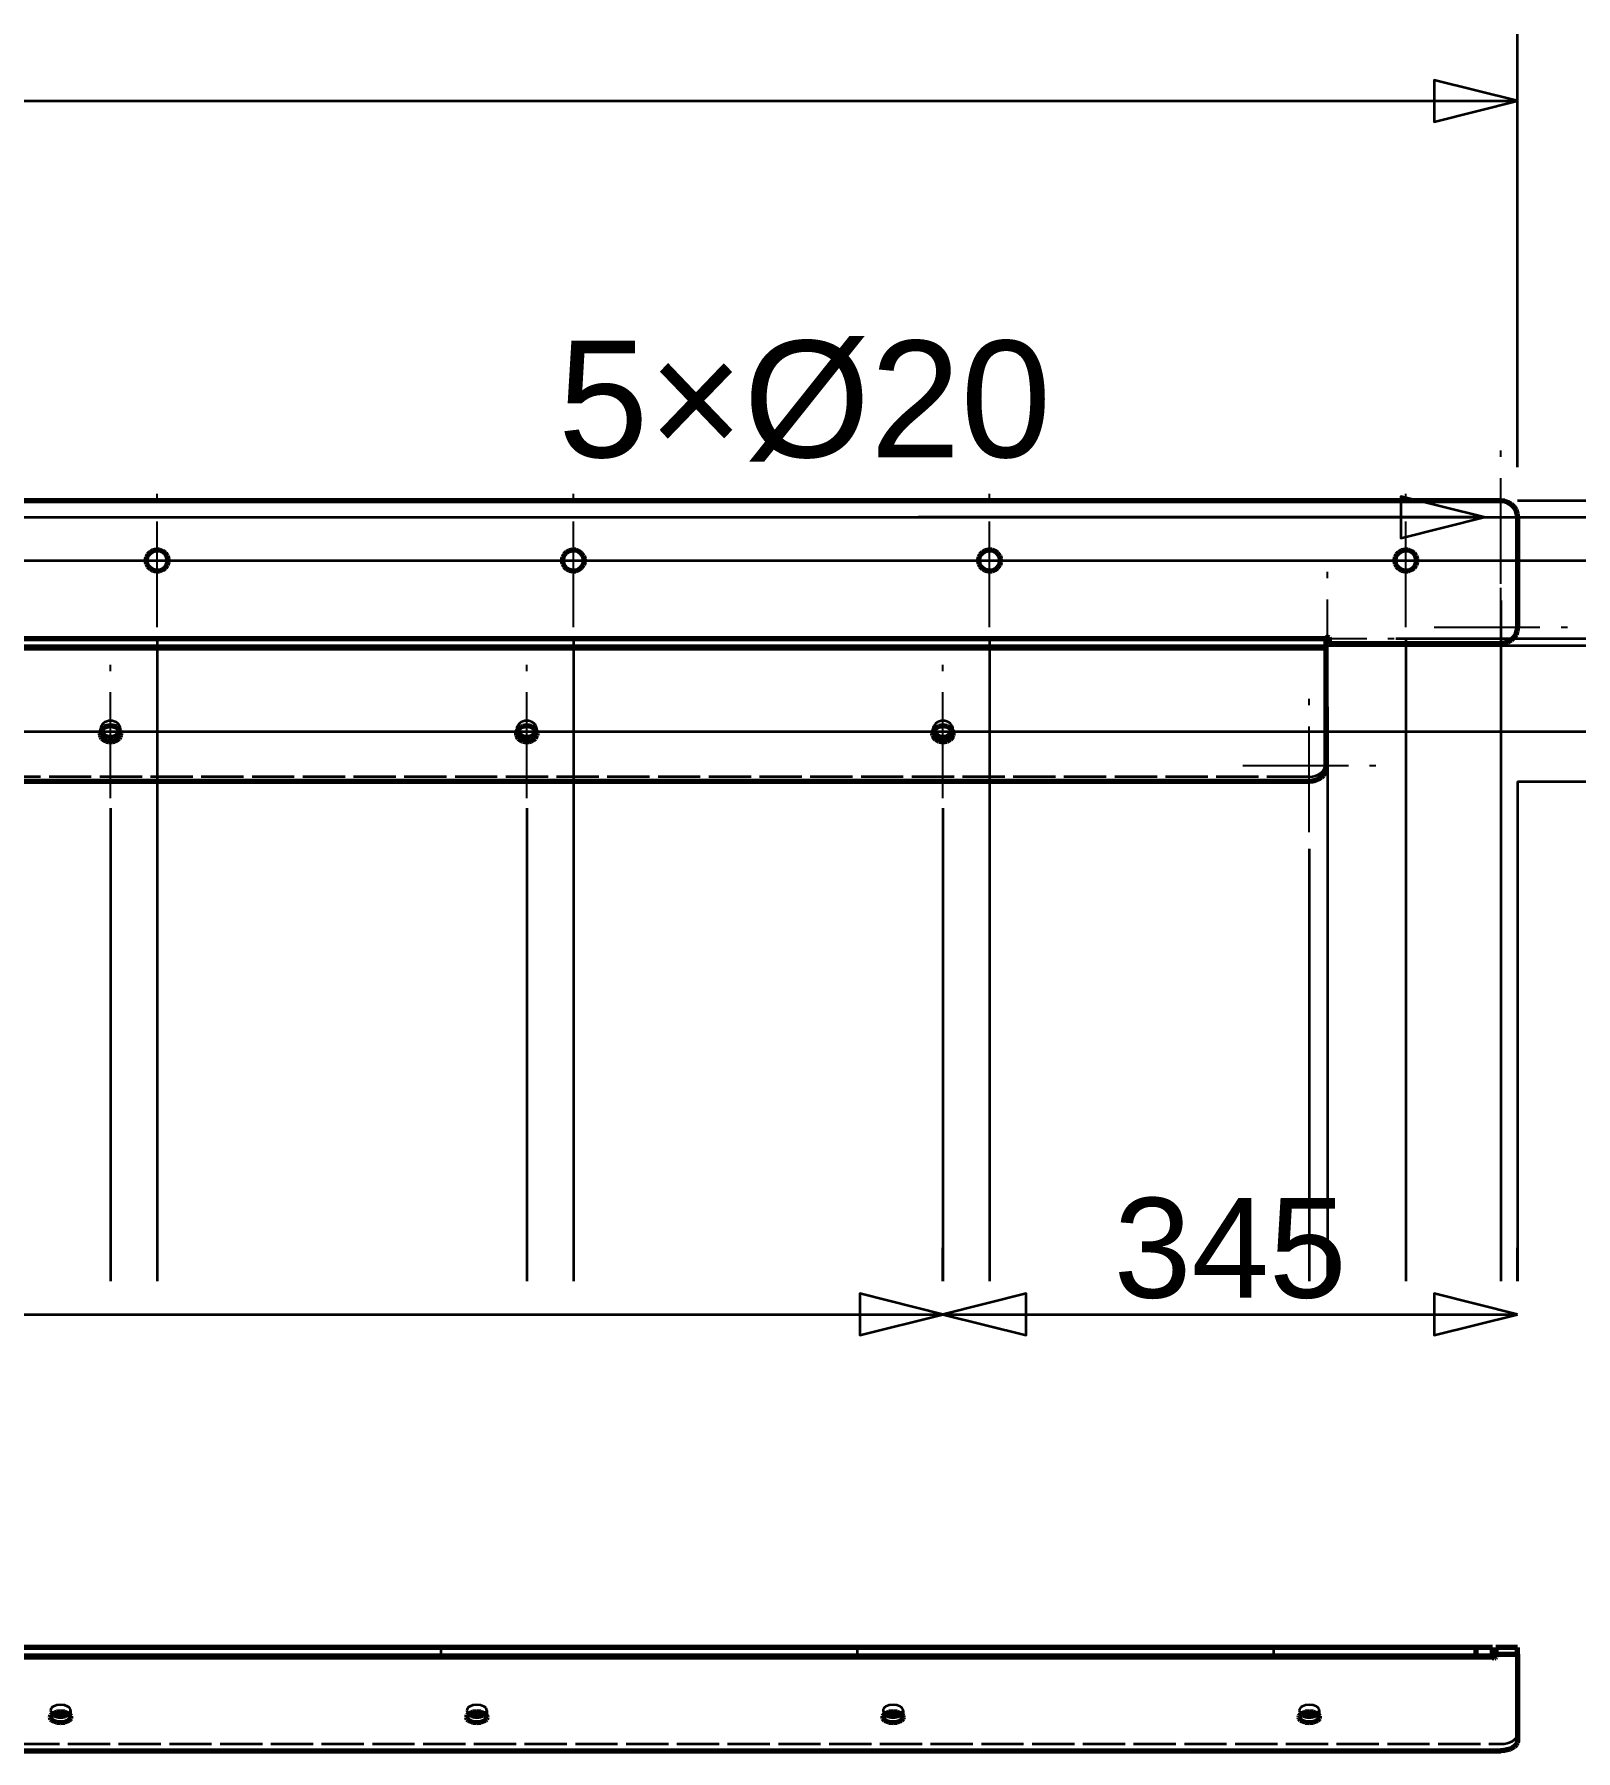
# Model space of a CAD drawing. Header units: millimetres. Extents: x 0 to 420, y 0 to 297.
# Drawn here: x 306.5 to 352.8, y 219.5 to 271 of the extents above; entities that cross this region are included whole.
import ezdxf
from ezdxf.enums import TextEntityAlignment as Align

# ---------------------------------------------------------------- set-up
doc = ezdxf.new("R2010")
doc.units = ezdxf.units.MM
doc.linetypes.add('CENTER', pattern=[5.08, 3.175, -0.635, 0.635, -0.635])
doc.linetypes.add('DASHED', pattern=[1.524, 1.27, -0.254])
doc.styles.add('GOST', font='Arial')

msp = doc.modelspace()

# ---------------------------------------------------------------- linework, layer by layer
at = {"color": 7, "lineweight": 35}
for p, q in [((351, 258), (351, 271)), ((65, 269), (351, 269)), ((351, 257), (366, 257)), ((68.75, 256.5), (366, 256.5)), ((338, 256.5), (333, 256.5)), ((350, 256.5), (338, 256.5)), ((74.975, 255.2), (366, 255.2)), ((87.475, 255.2), (366, 255.2)), ((99.975, 255.2), (366, 255.2)), ((112.475, 255.2), (366, 255.2)), ((124.975, 255.2), (366, 255.2)), ((137.475, 255.2), (366, 255.2)), ((149.975, 255.2), (366, 255.2)), ((162.475, 255.2), (366, 255.2)), ((174.975, 255.2), (366, 255.2)), ((187.475, 255.2), (366, 255.2)), ((199.975, 255.2), (366, 255.2)), ((212.475, 255.2), (366, 255.2)), ((224.975, 255.2), (366, 255.2)), ((237.475, 255.2), (366, 255.2)), ((249.975, 255.2), (366, 255.2)), ((262.475, 255.2), (366, 255.2)), ((274.975, 255.2), (366, 255.2)), ((287.475, 255.2), (366, 255.2)), ((299.975, 255.2), (366, 255.2)), ((312.475, 255.2), (366, 255.2)), ((324.975, 255.2), (366, 255.2)), ((337.475, 255.2), (366, 255.2)), ((349.975, 255.2), (366, 255.2)), ((350.5, 254), (350.5, 233.563)), ((67.75, 252.643), (366, 252.643)), ((310.15, 252.875), (310.15, 233.563)), ((322.65, 252.875), (322.65, 233.563)), ((335.15, 252.875), (335.15, 233.563)), ((347.35, 252.858), (366, 252.858)), ((347.65, 252.875), (347.65, 233.563)), ((345.3, 250.808), (345.3, 233.563)), ((350.5, 250.7), (350.5, 233.563)), ((73.55, 250.068), (366, 250.068)), ((86.05, 250.068), (366, 250.068)), ((98.55, 250.068), (366, 250.068)), ((111.05, 250.068), (366, 250.068)), ((123.55, 250.068), (366, 250.068)), ((136.05, 250.068), (366, 250.068)), ((148.55, 250.068), (366, 250.068)), ((161.05, 250.068), (366, 250.068)), ((173.55, 250.068), (366, 250.068)), ((186.05, 250.068), (366, 250.068)), ((198.55, 250.068), (366, 250.068)), ((211.05, 250.068), (366, 250.068)), ((223.55, 250.068), (366, 250.068)), ((236.05, 250.068), (366, 250.068)), ((248.55, 250.068), (366, 250.068)), ((261.05, 250.068), (366, 250.068)), ((273.55, 250.068), (366, 250.068)), ((286.05, 250.068), (366, 250.068)), ((298.55, 250.068), (366, 250.068)), ((311.05, 250.068), (366, 250.068)), ((323.55, 250.068), (366, 250.068)), ((336.05, 250.068), (366, 250.068)), ((351, 248.563), (351, 233.563)), ((351, 248.563), (366, 248.563)), ((308.75, 247.768), (308.75, 233.563)), ((321.25, 247.768), (321.25, 233.563)), ((333.75, 247.768), (333.75, 233.563)), ((344.75, 246.545), (344.75, 233.563)), ((333.75, 233.563), (333.75, 234.563)), ((333.75, 233.563), (333.75, 234.563)), ((351, 233.563), (351, 234.563)), ((83.75, 232.563), (333.75, 232.563)), ((333.75, 232.563), (351, 232.563))]:
    msp.add_line(p, q, dxfattribs=at)
at = {"color": 4, "linetype": 'CENTER', "lineweight": 25}
for p, q in [((350.5, 254.5), (350.5, 258.5)), ((310.15, 253.2), (310.15, 257.2)), ((322.65, 253.2), (322.65, 257.2)), ((335.15, 253.2), (335.15, 257.2)), ((347.65, 253.2), (347.65, 257.2)), ((348.5, 256.5), (352.5, 256.5)), ((308.15, 255.2), (312.15, 255.2)), ((320.65, 255.2), (324.65, 255.2)), ((333.15, 255.2), (337.15, 255.2)), ((345.65, 255.2), (349.65, 255.2)), ((350.5, 251.2), (350.5, 255.2)), ((345.3, 250.858), (345.3, 254.858)), ((348.5, 253.2), (352.5, 253.2)), ((343.3, 252.858), (347.3, 252.858)), ((308.75, 248.068), (308.75, 252.068)), ((321.25, 248.068), (321.25, 252.068)), ((333.75, 248.068), (333.75, 252.068)), ((344.75, 247.045), (344.75, 251.045)), ((306.75, 250.068), (310.75, 250.068)), ((319.25, 250.068), (323.25, 250.068)), ((331.75, 250.068), (335.75, 250.068)), ((342.75, 249.045), (346.75, 249.045))]:
    msp.add_line(p, q, dxfattribs=at)
at = {"color": 1, "lineweight": 70}
for p, q in [((66.25, 257), (350.5, 257)), ((350.5, 257), (350.611, 256.987)), ((350.611, 256.987), (350.717, 256.95)), ((350.717, 256.95), (350.812, 256.891)), ((350.812, 256.891), (350.891, 256.812)), ((350.891, 256.812), (350.95, 256.717)), ((350.95, 256.717), (350.987, 256.611)), ((350.987, 256.611), (351, 256.5)), ((351, 256.5), (351, 253.2)), ((309.825, 255.2), (309.839, 255.296)), ((309.839, 255.104), (309.825, 255.2)), ((309.839, 255.296), (309.881, 255.383)), ((309.881, 255.383), (309.947, 255.454)), ((309.947, 255.454), (310.031, 255.503)), ((310.031, 255.503), (310.126, 255.524)), ((310.126, 255.524), (310.222, 255.517)), ((310.222, 255.517), (310.312, 255.481)), ((310.312, 255.481), (310.388, 255.421)), ((310.388, 255.421), (310.443, 255.341)), ((310.443, 255.341), (310.471, 255.248)), ((310.471, 255.152), (310.443, 255.059)), ((310.471, 255.248), (310.471, 255.152)), ((322.325, 255.2), (322.339, 255.296)), ((322.339, 255.104), (322.325, 255.2)), ((322.339, 255.296), (322.381, 255.383)), ((322.381, 255.383), (322.447, 255.454)), ((322.447, 255.454), (322.531, 255.503)), ((322.531, 255.503), (322.626, 255.524)), ((322.626, 255.524), (322.722, 255.517)), ((322.722, 255.517), (322.812, 255.481)), ((322.812, 255.481), (322.888, 255.421)), ((322.888, 255.421), (322.943, 255.341)), ((322.943, 255.341), (322.971, 255.248)), ((322.971, 255.152), (322.943, 255.059)), ((322.971, 255.248), (322.971, 255.152)), ((334.825, 255.2), (334.839, 255.296)), ((334.839, 255.104), (334.825, 255.2)), ((334.839, 255.296), (334.881, 255.383)), ((334.881, 255.383), (334.947, 255.454)), ((334.947, 255.454), (335.031, 255.503)), ((335.031, 255.503), (335.126, 255.524)), ((335.126, 255.524), (335.222, 255.517)), ((335.222, 255.517), (335.312, 255.481)), ((335.312, 255.481), (335.388, 255.421)), ((335.388, 255.421), (335.443, 255.341)), ((335.443, 255.341), (335.471, 255.248)), ((335.471, 255.152), (335.443, 255.059)), ((335.471, 255.248), (335.471, 255.152)), ((347.325, 255.2), (347.339, 255.296)), ((347.339, 255.104), (347.325, 255.2)), ((347.339, 255.296), (347.381, 255.383)), ((347.381, 255.383), (347.447, 255.454)), ((347.447, 255.454), (347.531, 255.503)), ((347.531, 255.503), (347.626, 255.524)), ((347.626, 255.524), (347.722, 255.517)), ((347.722, 255.517), (347.812, 255.481)), ((347.812, 255.481), (347.888, 255.421)), ((347.888, 255.421), (347.943, 255.341)), ((347.943, 255.341), (347.971, 255.248)), ((347.971, 255.152), (347.943, 255.059)), ((347.971, 255.248), (347.971, 255.152)), ((309.881, 255.017), (309.839, 255.104)), ((309.947, 254.946), (309.881, 255.017)), ((310.031, 254.897), (309.947, 254.946)), ((310.126, 254.876), (310.031, 254.897)), ((310.222, 254.883), (310.126, 254.876)), ((310.312, 254.919), (310.222, 254.883)), ((310.388, 254.979), (310.312, 254.919)), ((310.443, 255.059), (310.388, 254.979)), ((322.381, 255.017), (322.339, 255.104)), ((322.447, 254.946), (322.381, 255.017)), ((322.531, 254.897), (322.447, 254.946)), ((322.626, 254.876), (322.531, 254.897)), ((322.722, 254.883), (322.626, 254.876)), ((322.812, 254.919), (322.722, 254.883)), ((322.888, 254.979), (322.812, 254.919)), ((322.943, 255.059), (322.888, 254.979)), ((334.881, 255.017), (334.839, 255.104)), ((334.947, 254.946), (334.881, 255.017)), ((335.031, 254.897), (334.947, 254.946)), ((335.126, 254.876), (335.031, 254.897)), ((335.222, 254.883), (335.126, 254.876)), ((335.312, 254.919), (335.222, 254.883)), ((335.388, 254.979), (335.312, 254.919)), ((335.443, 255.059), (335.388, 254.979)), ((347.381, 255.017), (347.339, 255.104)), ((347.447, 254.946), (347.381, 255.017)), ((347.531, 254.897), (347.447, 254.946)), ((347.626, 254.876), (347.531, 254.897)), ((347.722, 254.883), (347.626, 254.876)), ((347.812, 254.919), (347.722, 254.883)), ((347.888, 254.979), (347.812, 254.919)), ((347.943, 255.059), (347.888, 254.979)), ((350.987, 253.089), (350.95, 252.983)), ((351, 253.2), (350.987, 253.089)), ((65.75, 252.858), (345.25, 252.858)), ((345.25, 252.571), (65.75, 252.571)), ((345.25, 252.858), (345.265, 252.893)), ((345.25, 252.858), (345.25, 252.836)), ((345.25, 252.836), (345.25, 252.814)), ((345.25, 252.814), (345.25, 252.792)), ((345.25, 252.792), (345.25, 252.771)), ((345.25, 252.771), (345.25, 252.749)), ((345.25, 252.749), (345.25, 252.728)), ((345.25, 252.728), (345.25, 252.707)), ((345.25, 252.707), (345.25, 252.687)), ((345.25, 252.687), (345.25, 252.666)), ((345.25, 252.666), (345.25, 252.646)), ((345.25, 252.646), (345.25, 252.627)), ((345.25, 252.627), (345.25, 252.608)), ((345.25, 252.608), (345.25, 252.589)), ((345.25, 252.589), (345.25, 252.571)), ((345.25, 252.571), (345.25, 248.973)), ((345.265, 252.893), (345.3, 252.908)), ((345.3, 252.908), (345.335, 252.893)), ((345.335, 252.893), (345.35, 252.858)), ((345.35, 252.858), (345.35, 252.7)), ((350.5, 252.7), (345.35, 252.7)), ((350.611, 252.713), (350.5, 252.7)), ((350.717, 252.75), (350.611, 252.713)), ((350.812, 252.809), (350.717, 252.75)), ((350.891, 252.888), (350.812, 252.809)), ((350.95, 252.983), (350.891, 252.888)), ((308.45, 249.997), (308.456, 250.045)), ((308.456, 249.949), (308.45, 249.997)), ((308.456, 250.045), (308.473, 250.091)), ((308.463, 250.068), (308.505, 249.998)), ((308.473, 250.091), (308.501, 250.133)), ((308.501, 250.133), (308.538, 250.171)), ((308.505, 249.998), (308.571, 249.943)), ((308.538, 250.171), (308.583, 250.201)), ((308.583, 250.201), (308.635, 250.224)), ((308.635, 250.224), (308.691, 250.238)), ((308.691, 250.238), (308.75, 250.243)), ((308.75, 250.243), (308.809, 250.238)), ((308.809, 250.238), (308.865, 250.224)), ((308.865, 250.224), (308.917, 250.201)), ((308.917, 250.201), (308.962, 250.171)), ((308.929, 249.943), (308.995, 249.998)), ((308.962, 250.171), (308.999, 250.133)), ((308.995, 249.998), (309.037, 250.068)), ((308.999, 250.133), (309.027, 250.091)), ((309.027, 250.091), (309.044, 250.045)), ((309.044, 250.045), (309.05, 249.997)), ((309.05, 249.997), (309.044, 249.949)), ((320.95, 249.997), (320.956, 250.045)), ((320.956, 249.949), (320.95, 249.997)), ((320.956, 250.045), (320.973, 250.091)), ((320.963, 250.068), (321.005, 249.998)), ((320.973, 250.091), (321.001, 250.133)), ((321.001, 250.133), (321.038, 250.171)), ((321.005, 249.998), (321.071, 249.943)), ((321.038, 250.171), (321.083, 250.201)), ((321.083, 250.201), (321.135, 250.224)), ((321.135, 250.224), (321.191, 250.238)), ((321.191, 250.238), (321.25, 250.243)), ((321.25, 250.243), (321.309, 250.238)), ((321.309, 250.238), (321.365, 250.224)), ((321.365, 250.224), (321.417, 250.201)), ((321.417, 250.201), (321.462, 250.171)), ((321.429, 249.943), (321.495, 249.998)), ((321.462, 250.171), (321.499, 250.133)), ((321.495, 249.998), (321.537, 250.068)), ((321.499, 250.133), (321.527, 250.091)), ((321.527, 250.091), (321.544, 250.045)), ((321.544, 250.045), (321.55, 249.997)), ((321.55, 249.997), (321.544, 249.949)), ((333.45, 249.997), (333.456, 250.045)), ((333.456, 249.949), (333.45, 249.997)), ((333.456, 250.045), (333.473, 250.091)), ((333.463, 250.068), (333.505, 249.998)), ((333.473, 250.091), (333.501, 250.133)), ((333.501, 250.133), (333.538, 250.171)), ((333.505, 249.998), (333.571, 249.943)), ((333.538, 250.171), (333.583, 250.201)), ((333.583, 250.201), (333.635, 250.224)), ((333.635, 250.224), (333.691, 250.238)), ((333.691, 250.238), (333.75, 250.243)), ((333.75, 250.243), (333.809, 250.238)), ((333.809, 250.238), (333.865, 250.224)), ((333.865, 250.224), (333.917, 250.201)), ((333.917, 250.201), (333.962, 250.171)), ((333.929, 249.943), (333.995, 249.998)), ((333.962, 250.171), (333.999, 250.133)), ((333.995, 249.998), (334.037, 250.068)), ((333.999, 250.133), (334.027, 250.091)), ((334.027, 250.091), (334.044, 250.045)), ((334.044, 250.045), (334.05, 249.997)), ((334.05, 249.997), (334.044, 249.949)), ((308.473, 249.903), (308.456, 249.949)), ((308.501, 249.86), (308.473, 249.903)), ((308.538, 249.823), (308.501, 249.86)), ((308.583, 249.792), (308.538, 249.823)), ((308.571, 249.943), (308.656, 249.907)), ((308.635, 249.77), (308.583, 249.792)), ((308.691, 249.756), (308.635, 249.77)), ((308.656, 249.907), (308.75, 249.894)), ((308.75, 249.751), (308.691, 249.756)), ((308.75, 249.894), (308.844, 249.907)), ((308.809, 249.756), (308.75, 249.751)), ((308.865, 249.77), (308.809, 249.756)), ((308.844, 249.907), (308.929, 249.943)), ((308.917, 249.792), (308.865, 249.77)), ((308.962, 249.823), (308.917, 249.792)), ((308.999, 249.86), (308.962, 249.823)), ((309.027, 249.903), (308.999, 249.86)), ((309.044, 249.949), (309.027, 249.903)), ((320.973, 249.903), (320.956, 249.949)), ((321.001, 249.86), (320.973, 249.903)), ((321.038, 249.823), (321.001, 249.86)), ((321.083, 249.792), (321.038, 249.823)), ((321.071, 249.943), (321.156, 249.907)), ((321.135, 249.77), (321.083, 249.792)), ((321.191, 249.756), (321.135, 249.77)), ((321.156, 249.907), (321.25, 249.894)), ((321.25, 249.751), (321.191, 249.756)), ((321.25, 249.894), (321.344, 249.907)), ((321.309, 249.756), (321.25, 249.751)), ((321.365, 249.77), (321.309, 249.756)), ((321.344, 249.907), (321.429, 249.943)), ((321.417, 249.792), (321.365, 249.77)), ((321.462, 249.823), (321.417, 249.792)), ((321.499, 249.86), (321.462, 249.823)), ((321.527, 249.903), (321.499, 249.86)), ((321.544, 249.949), (321.527, 249.903)), ((333.473, 249.903), (333.456, 249.949)), ((333.501, 249.86), (333.473, 249.903)), ((333.538, 249.823), (333.501, 249.86)), ((333.583, 249.792), (333.538, 249.823)), ((333.571, 249.943), (333.656, 249.907)), ((333.635, 249.77), (333.583, 249.792)), ((333.691, 249.756), (333.635, 249.77)), ((333.656, 249.907), (333.75, 249.894)), ((333.75, 249.751), (333.691, 249.756)), ((333.75, 249.894), (333.844, 249.907)), ((333.809, 249.756), (333.75, 249.751)), ((333.865, 249.77), (333.809, 249.756)), ((333.844, 249.907), (333.929, 249.943)), ((333.917, 249.792), (333.865, 249.77)), ((333.962, 249.823), (333.917, 249.792)), ((333.999, 249.86), (333.962, 249.823)), ((334.027, 249.903), (333.999, 249.86)), ((334.044, 249.949), (334.027, 249.903)), ((345.25, 248.973), (345.24, 248.893)), ((344.75, 248.563), (65.5, 248.563)), ((344.848, 248.571), (344.75, 248.563)), ((344.941, 248.594), (344.848, 248.571)), ((345.028, 248.632), (344.941, 248.594)), ((345.104, 248.683), (345.028, 248.632)), ((345.166, 248.745), (345.104, 248.683)), ((345.212, 248.816), (345.166, 248.745)), ((345.24, 248.893), (345.212, 248.816)), ((349.75, 222.563), (65.5, 222.563)), ((65.5, 222.313), (349.75, 222.313)), ((350.25, 222.268), (70.75, 222.268)), ((349.806, 222.563), (349.75, 222.563)), ((349.75, 222.563), (349.75, 222.313)), ((349.75, 222.313), (349.806, 222.313)), ((349.861, 222.563), (349.806, 222.563)), ((349.806, 222.313), (349.861, 222.313)), ((349.915, 222.563), (349.861, 222.563)), ((349.861, 222.313), (349.915, 222.313)), ((349.967, 222.563), (349.915, 222.563)), ((349.915, 222.313), (349.967, 222.313)), ((350.016, 222.563), (349.967, 222.563)), ((349.967, 222.313), (350.016, 222.313)), ((350.062, 222.563), (350.016, 222.563)), ((350.016, 222.313), (350.062, 222.313)), ((350.104, 222.563), (350.062, 222.563)), ((350.062, 222.313), (350.104, 222.313)), ((350.141, 222.563), (350.104, 222.563)), ((350.104, 222.313), (350.141, 222.313)), ((350.173, 222.563), (350.141, 222.563)), ((350.141, 222.313), (350.173, 222.313)), ((350.2, 222.563), (350.173, 222.563)), ((350.173, 222.313), (350.2, 222.313)), ((350.222, 222.563), (350.2, 222.563)), ((350.2, 222.313), (350.222, 222.313)), ((350.237, 222.563), (350.222, 222.563)), ((350.222, 222.313), (350.237, 222.313)), ((350.247, 222.563), (350.237, 222.563)), ((350.237, 222.313), (350.247, 222.313)), ((350.25, 222.563), (350.247, 222.563)), ((350.247, 222.313), (350.25, 222.313)), ((350.25, 222.313), (350.25, 222.563)), ((350.25, 222.561), (350.25, 222.563)), ((350.25, 222.563), (350.25, 222.563)), ((350.25, 222.559), (350.25, 222.561)), ((350.25, 222.556), (350.25, 222.559)), ((350.25, 222.551), (350.25, 222.556)), ((350.25, 222.546), (350.25, 222.551)), ((350.25, 222.54), (350.25, 222.546)), ((350.25, 222.533), (350.25, 222.54)), ((350.25, 222.525), (350.25, 222.533)), ((350.25, 222.516), (350.25, 222.525)), ((350.25, 222.507), (350.25, 222.516)), ((350.25, 222.496), (350.25, 222.507)), ((350.25, 222.485), (350.25, 222.496)), ((350.25, 222.473), (350.25, 222.485)), ((350.25, 222.313), (350.25, 222.473)), ((350.25, 222.473), (350.265, 222.453)), ((350.25, 222.313), (350.25, 222.313)), ((350.25, 222.313), (350.25, 222.312)), ((350.25, 222.312), (350.25, 222.311)), ((350.25, 222.311), (350.25, 222.309)), ((350.25, 222.309), (350.25, 222.307)), ((350.25, 222.307), (350.25, 222.305)), ((350.25, 222.305), (350.25, 222.302)), ((350.25, 222.302), (350.25, 222.298)), ((350.25, 222.298), (350.25, 222.294)), ((350.25, 222.294), (350.25, 222.29)), ((350.25, 222.29), (350.25, 222.285)), ((350.25, 222.285), (350.25, 222.28)), ((350.25, 222.28), (350.25, 222.274)), ((350.25, 222.274), (350.25, 222.268)), ((350.265, 222.248), (350.25, 222.268)), ((350.265, 222.453), (350.3, 222.444)), ((350.3, 222.239), (350.265, 222.248)), ((350.3, 222.444), (350.335, 222.453)), ((350.335, 222.248), (350.3, 222.239)), ((350.335, 222.453), (350.35, 222.473)), ((350.35, 222.268), (350.335, 222.248)), ((350.35, 222.563), (350.35, 222.358)), ((351, 222.563), (350.35, 222.563)), ((350.35, 222.358), (350.35, 222.268)), ((350.35, 222.358), (351, 222.358)), ((351, 222.358), (351, 222.563)), ((351, 222.358), (351, 219.749)), ((307.001, 220.561), (307.038, 220.587)), ((307.038, 220.587), (307.135, 220.625)), ((307.135, 220.625), (307.25, 220.638)), ((307.25, 220.638), (307.365, 220.625)), ((307.365, 220.625), (307.462, 220.587)), ((307.462, 220.587), (307.499, 220.561)), ((319.501, 220.561), (319.538, 220.587)), ((319.538, 220.587), (319.635, 220.625)), ((319.635, 220.625), (319.75, 220.638)), ((319.75, 220.638), (319.865, 220.625)), ((319.865, 220.625), (319.962, 220.587)), ((319.962, 220.587), (319.999, 220.561)), ((332.001, 220.561), (332.038, 220.587)), ((332.038, 220.587), (332.135, 220.625)), ((332.135, 220.625), (332.25, 220.638)), ((332.25, 220.638), (332.365, 220.625)), ((332.365, 220.625), (332.462, 220.587)), ((332.462, 220.587), (332.499, 220.561)), ((344.501, 220.561), (344.538, 220.587)), ((344.538, 220.587), (344.635, 220.625)), ((344.635, 220.625), (344.75, 220.638)), ((344.75, 220.638), (344.865, 220.625)), ((344.865, 220.625), (344.962, 220.587)), ((344.962, 220.587), (344.999, 220.561)), ((306.95, 220.466), (306.956, 220.499)), ((306.956, 220.432), (306.95, 220.466)), ((306.956, 220.499), (306.973, 220.532)), ((306.973, 220.4), (306.956, 220.432)), ((306.973, 220.532), (307.001, 220.561)), ((307.001, 220.37), (306.973, 220.4)), ((307.038, 220.344), (307.001, 220.37)), ((307.009, 220.568), (307.057, 220.539)), ((307.135, 220.307), (307.038, 220.344)), ((307.057, 220.539), (307.115, 220.517)), ((307.115, 220.517), (307.181, 220.503)), ((307.25, 220.294), (307.135, 220.307)), ((307.181, 220.503), (307.25, 220.498)), ((307.25, 220.498), (307.319, 220.503)), ((307.365, 220.307), (307.25, 220.294)), ((307.319, 220.503), (307.385, 220.517)), ((307.462, 220.344), (307.365, 220.307)), ((307.385, 220.517), (307.443, 220.539)), ((307.443, 220.539), (307.491, 220.568)), ((307.499, 220.37), (307.462, 220.344)), ((307.499, 220.561), (307.527, 220.532)), ((307.527, 220.4), (307.499, 220.37)), ((307.527, 220.532), (307.544, 220.499)), ((307.544, 220.432), (307.527, 220.4)), ((307.544, 220.499), (307.55, 220.466)), ((307.55, 220.466), (307.544, 220.432)), ((319.45, 220.466), (319.456, 220.499)), ((319.456, 220.432), (319.45, 220.466)), ((319.456, 220.499), (319.473, 220.532)), ((319.473, 220.4), (319.456, 220.432)), ((319.473, 220.532), (319.501, 220.561)), ((319.501, 220.37), (319.473, 220.4)), ((319.538, 220.344), (319.501, 220.37)), ((319.509, 220.568), (319.557, 220.539)), ((319.635, 220.307), (319.538, 220.344)), ((319.557, 220.539), (319.615, 220.517)), ((319.615, 220.517), (319.681, 220.503)), ((319.75, 220.294), (319.635, 220.307)), ((319.681, 220.503), (319.75, 220.498)), ((319.75, 220.498), (319.819, 220.503)), ((319.865, 220.307), (319.75, 220.294)), ((319.819, 220.503), (319.885, 220.517)), ((319.962, 220.344), (319.865, 220.307)), ((319.885, 220.517), (319.943, 220.539)), ((319.943, 220.539), (319.991, 220.568)), ((319.999, 220.37), (319.962, 220.344)), ((319.999, 220.561), (320.027, 220.532)), ((320.027, 220.4), (319.999, 220.37)), ((320.027, 220.532), (320.044, 220.499)), ((320.044, 220.432), (320.027, 220.4)), ((320.044, 220.499), (320.05, 220.466)), ((320.05, 220.466), (320.044, 220.432)), ((331.95, 220.466), (331.956, 220.499)), ((331.956, 220.432), (331.95, 220.466)), ((331.956, 220.499), (331.973, 220.532)), ((331.973, 220.4), (331.956, 220.432)), ((331.973, 220.532), (332.001, 220.561)), ((332.001, 220.37), (331.973, 220.4)), ((332.038, 220.344), (332.001, 220.37)), ((332.009, 220.568), (332.057, 220.539)), ((332.135, 220.307), (332.038, 220.344)), ((332.057, 220.539), (332.115, 220.517)), ((332.115, 220.517), (332.181, 220.503)), ((332.25, 220.294), (332.135, 220.307)), ((332.181, 220.503), (332.25, 220.498)), ((332.25, 220.498), (332.319, 220.503)), ((332.365, 220.307), (332.25, 220.294)), ((332.319, 220.503), (332.385, 220.517)), ((332.462, 220.344), (332.365, 220.307)), ((332.385, 220.517), (332.443, 220.539)), ((332.443, 220.539), (332.491, 220.568)), ((332.499, 220.37), (332.462, 220.344)), ((332.499, 220.561), (332.527, 220.532)), ((332.527, 220.4), (332.499, 220.37)), ((332.527, 220.532), (332.544, 220.499)), ((332.544, 220.432), (332.527, 220.4)), ((332.544, 220.499), (332.55, 220.466)), ((332.55, 220.466), (332.544, 220.432)), ((344.45, 220.466), (344.456, 220.499)), ((344.456, 220.432), (344.45, 220.466)), ((344.456, 220.499), (344.473, 220.532)), ((344.473, 220.4), (344.456, 220.432)), ((344.473, 220.532), (344.501, 220.561)), ((344.501, 220.37), (344.473, 220.4)), ((344.538, 220.344), (344.501, 220.37)), ((344.509, 220.568), (344.557, 220.539)), ((344.635, 220.307), (344.538, 220.344)), ((344.557, 220.539), (344.615, 220.517)), ((344.615, 220.517), (344.681, 220.503)), ((344.75, 220.294), (344.635, 220.307)), ((344.681, 220.503), (344.75, 220.498)), ((344.75, 220.498), (344.819, 220.503)), ((344.865, 220.307), (344.75, 220.294)), ((344.819, 220.503), (344.885, 220.517)), ((344.962, 220.344), (344.865, 220.307)), ((344.885, 220.517), (344.943, 220.539)), ((344.943, 220.539), (344.991, 220.568)), ((344.999, 220.37), (344.962, 220.344)), ((344.999, 220.561), (345.027, 220.532)), ((345.027, 220.4), (344.999, 220.37)), ((345.027, 220.532), (345.044, 220.499)), ((345.044, 220.432), (345.027, 220.4)), ((345.044, 220.499), (345.05, 220.466)), ((345.05, 220.466), (345.044, 220.432)), ((350.916, 219.589), (350.854, 219.546)), ((350.962, 219.639), (350.916, 219.589)), ((350.99, 219.693), (350.962, 219.639)), ((351, 219.749), (350.99, 219.693)), ((71.25, 219.462), (350.5, 219.462)), ((350.598, 219.467), (350.5, 219.462)), ((350.691, 219.484), (350.598, 219.467)), ((350.778, 219.51), (350.691, 219.484)), ((350.854, 219.546), (350.778, 219.51))]:
    msp.add_line(p, q, dxfattribs=at)
at = {"color": 5, "linetype": 'DASHED', "lineweight": 35}
for p, q in [((350.5, 257), (66.25, 257)), ((350.611, 256.987), (350.5, 257)), ((350.717, 256.95), (350.611, 256.987)), ((350.812, 256.891), (350.717, 256.95)), ((350.891, 256.812), (350.812, 256.891)), ((350.95, 256.717), (350.891, 256.812)), ((350.987, 256.611), (350.95, 256.717)), ((351, 256.5), (350.987, 256.611)), ((351, 253.2), (351, 256.5)), ((309.839, 255.296), (309.825, 255.2)), ((309.825, 255.2), (309.839, 255.104)), ((309.881, 255.383), (309.839, 255.296)), ((309.947, 255.454), (309.881, 255.383)), ((310.031, 255.503), (309.947, 255.454)), ((310.126, 255.524), (310.031, 255.503)), ((310.222, 255.517), (310.126, 255.524)), ((310.312, 255.481), (310.222, 255.517)), ((310.388, 255.421), (310.312, 255.481)), ((310.443, 255.341), (310.388, 255.421)), ((310.471, 255.248), (310.443, 255.341)), ((310.443, 255.059), (310.471, 255.152)), ((310.471, 255.152), (310.471, 255.248)), ((322.339, 255.296), (322.325, 255.2)), ((322.325, 255.2), (322.339, 255.104)), ((322.381, 255.383), (322.339, 255.296)), ((322.447, 255.454), (322.381, 255.383)), ((322.531, 255.503), (322.447, 255.454)), ((322.626, 255.524), (322.531, 255.503)), ((322.722, 255.517), (322.626, 255.524)), ((322.812, 255.481), (322.722, 255.517)), ((322.888, 255.421), (322.812, 255.481)), ((322.943, 255.341), (322.888, 255.421)), ((322.971, 255.248), (322.943, 255.341)), ((322.943, 255.059), (322.971, 255.152)), ((322.971, 255.152), (322.971, 255.248)), ((334.839, 255.296), (334.825, 255.2)), ((334.825, 255.2), (334.839, 255.104)), ((334.881, 255.383), (334.839, 255.296)), ((334.947, 255.454), (334.881, 255.383)), ((335.031, 255.503), (334.947, 255.454)), ((335.126, 255.524), (335.031, 255.503)), ((335.222, 255.517), (335.126, 255.524)), ((335.312, 255.481), (335.222, 255.517)), ((335.388, 255.421), (335.312, 255.481)), ((335.443, 255.341), (335.388, 255.421)), ((335.471, 255.248), (335.443, 255.341)), ((335.443, 255.059), (335.471, 255.152)), ((335.471, 255.152), (335.471, 255.248)), ((347.339, 255.296), (347.325, 255.2)), ((347.325, 255.2), (347.339, 255.104)), ((347.381, 255.383), (347.339, 255.296)), ((347.447, 255.454), (347.381, 255.383)), ((347.531, 255.503), (347.447, 255.454)), ((347.626, 255.524), (347.531, 255.503)), ((347.722, 255.517), (347.626, 255.524)), ((347.812, 255.481), (347.722, 255.517)), ((347.888, 255.421), (347.812, 255.481)), ((347.943, 255.341), (347.888, 255.421)), ((347.971, 255.248), (347.943, 255.341)), ((347.943, 255.059), (347.971, 255.152)), ((347.971, 255.152), (347.971, 255.248)), ((309.839, 255.104), (309.881, 255.017)), ((309.881, 255.017), (309.947, 254.946)), ((309.947, 254.946), (310.031, 254.897)), ((310.031, 254.897), (310.126, 254.876)), ((310.126, 254.876), (310.222, 254.883)), ((310.222, 254.883), (310.312, 254.919)), ((310.312, 254.919), (310.388, 254.979)), ((310.388, 254.979), (310.443, 255.059)), ((322.339, 255.104), (322.381, 255.017)), ((322.381, 255.017), (322.447, 254.946)), ((322.447, 254.946), (322.531, 254.897)), ((322.531, 254.897), (322.626, 254.876)), ((322.626, 254.876), (322.722, 254.883)), ((322.722, 254.883), (322.812, 254.919)), ((322.812, 254.919), (322.888, 254.979)), ((322.888, 254.979), (322.943, 255.059)), ((334.839, 255.104), (334.881, 255.017)), ((334.881, 255.017), (334.947, 254.946)), ((334.947, 254.946), (335.031, 254.897)), ((335.031, 254.897), (335.126, 254.876)), ((335.126, 254.876), (335.222, 254.883)), ((335.222, 254.883), (335.312, 254.919)), ((335.312, 254.919), (335.388, 254.979)), ((335.388, 254.979), (335.443, 255.059)), ((347.339, 255.104), (347.381, 255.017)), ((347.381, 255.017), (347.447, 254.946)), ((347.447, 254.946), (347.531, 254.897)), ((347.531, 254.897), (347.626, 254.876)), ((347.626, 254.876), (347.722, 254.883)), ((347.722, 254.883), (347.812, 254.919)), ((347.812, 254.919), (347.888, 254.979)), ((347.888, 254.979), (347.943, 255.059)), ((350.95, 252.983), (350.987, 253.089)), ((350.987, 253.089), (351, 253.2)), ((345.265, 252.893), (345.25, 252.858)), ((345.25, 252.847), (345.25, 252.858)), ((345.25, 252.836), (345.25, 252.847)), ((345.25, 252.825), (345.25, 252.836)), ((345.25, 252.814), (345.25, 252.825)), ((345.25, 252.804), (345.25, 252.814)), ((345.25, 252.793), (345.25, 252.804)), ((345.25, 252.782), (345.25, 252.793)), ((345.25, 252.772), (345.25, 252.782)), ((345.25, 252.762), (345.25, 252.772)), ((345.25, 252.752), (345.25, 252.762)), ((345.25, 252.742), (345.25, 252.752)), ((345.25, 252.733), (345.25, 252.742)), ((345.25, 252.723), (345.25, 252.733)), ((345.25, 252.714), (345.25, 252.723)), ((345.25, 249.116), (345.25, 252.714)), ((345.25, 252.714), (345.25, 252.571)), ((345.3, 252.908), (345.265, 252.893)), ((345.335, 252.893), (345.3, 252.908)), ((345.35, 252.858), (345.335, 252.893)), ((345.35, 252.7), (345.35, 252.858)), ((345.35, 252.7), (350.5, 252.7)), ((350.5, 252.7), (350.611, 252.713)), ((350.611, 252.713), (350.717, 252.75)), ((350.717, 252.75), (350.812, 252.809)), ((350.812, 252.809), (350.891, 252.888)), ((350.891, 252.888), (350.95, 252.983)), ((308.456, 250.188), (308.45, 250.14)), ((308.45, 249.997), (308.45, 250.14)), ((308.45, 250.14), (308.463, 250.068)), ((308.473, 250.234), (308.456, 250.188)), ((308.501, 250.277), (308.473, 250.234)), ((308.538, 250.314), (308.501, 250.277)), ((308.583, 250.345), (308.538, 250.314)), ((308.635, 250.367), (308.583, 250.345)), ((308.691, 250.381), (308.635, 250.367)), ((308.75, 250.386), (308.691, 250.381)), ((308.809, 250.381), (308.75, 250.386)), ((308.865, 250.367), (308.809, 250.381)), ((308.917, 250.345), (308.865, 250.367)), ((308.962, 250.314), (308.917, 250.345)), ((308.999, 250.277), (308.962, 250.314)), ((309.027, 250.234), (308.999, 250.277)), ((309.044, 250.188), (309.027, 250.234)), ((309.037, 250.068), (309.05, 250.14)), ((309.05, 250.14), (309.044, 250.188)), ((320.956, 250.188), (320.95, 250.14)), ((320.95, 249.997), (320.95, 250.14)), ((320.95, 250.14), (320.963, 250.068)), ((320.973, 250.234), (320.956, 250.188)), ((321.001, 250.277), (320.973, 250.234)), ((321.038, 250.314), (321.001, 250.277)), ((321.083, 250.345), (321.038, 250.314)), ((321.135, 250.367), (321.083, 250.345)), ((321.191, 250.381), (321.135, 250.367)), ((321.25, 250.386), (321.191, 250.381)), ((321.309, 250.381), (321.25, 250.386)), ((321.365, 250.367), (321.309, 250.381)), ((321.417, 250.345), (321.365, 250.367)), ((321.462, 250.314), (321.417, 250.345)), ((321.499, 250.277), (321.462, 250.314)), ((321.527, 250.234), (321.499, 250.277)), ((321.544, 250.188), (321.527, 250.234)), ((321.537, 250.068), (321.55, 250.14)), ((321.55, 250.14), (321.544, 250.188)), ((333.456, 250.188), (333.45, 250.14)), ((333.45, 249.997), (333.45, 250.14)), ((333.45, 250.14), (333.463, 250.068)), ((333.473, 250.234), (333.456, 250.188)), ((333.501, 250.277), (333.473, 250.234)), ((333.538, 250.314), (333.501, 250.277)), ((333.583, 250.345), (333.538, 250.314)), ((333.635, 250.367), (333.583, 250.345)), ((333.691, 250.381), (333.635, 250.367)), ((333.75, 250.386), (333.691, 250.381)), ((333.809, 250.381), (333.75, 250.386)), ((333.865, 250.367), (333.809, 250.381)), ((333.917, 250.345), (333.865, 250.367)), ((333.962, 250.314), (333.917, 250.345)), ((333.999, 250.277), (333.962, 250.314)), ((334.027, 250.234), (333.999, 250.277)), ((334.044, 250.188), (334.027, 250.234)), ((334.037, 250.068), (334.05, 250.14)), ((334.05, 250.14), (334.044, 250.188)), ((345.166, 248.889), (345.212, 248.96)), ((345.212, 248.96), (345.24, 249.036)), ((345.24, 249.036), (345.25, 249.116)), ((345.25, 249.116), (345.25, 248.973)), ((344.75, 248.707), (65.5, 248.707)), ((344.75, 248.707), (344.848, 248.715)), ((344.848, 248.715), (344.941, 248.738)), ((344.941, 248.738), (345.028, 248.776)), ((345.028, 248.776), (345.104, 248.827)), ((345.104, 248.827), (345.166, 248.889)), ((350.25, 222.563), (70.75, 222.563)), ((70.75, 222.313), (350.25, 222.313)), ((318.033, 222.563), (318.025, 222.563)), ((318.025, 222.563), (318.033, 222.563)), ((318.033, 222.313), (318.025, 222.313)), ((318.025, 222.313), (318.033, 222.313)), ((318.057, 222.563), (318.033, 222.563)), ((318.033, 222.563), (318.057, 222.563)), ((318.057, 222.313), (318.033, 222.313)), ((318.033, 222.313), (318.057, 222.313)), ((318.096, 222.563), (318.057, 222.563)), ((318.057, 222.563), (318.096, 222.563)), ((318.096, 222.313), (318.057, 222.313)), ((318.057, 222.313), (318.096, 222.313)), ((318.147, 222.563), (318.096, 222.563)), ((318.096, 222.563), (318.147, 222.563)), ((318.147, 222.313), (318.096, 222.313)), ((318.096, 222.313), (318.147, 222.313)), ((318.209, 222.563), (318.147, 222.563)), ((318.147, 222.563), (318.209, 222.563)), ((318.209, 222.313), (318.147, 222.313)), ((318.147, 222.313), (318.209, 222.313)), ((318.278, 222.563), (318.209, 222.563)), ((318.209, 222.563), (318.278, 222.563)), ((318.278, 222.313), (318.209, 222.313)), ((318.209, 222.313), (318.278, 222.313)), ((318.35, 222.563), (318.278, 222.563)), ((318.278, 222.563), (318.35, 222.563)), ((318.35, 222.313), (318.278, 222.313)), ((318.278, 222.313), (318.35, 222.313)), ((318.422, 222.563), (318.35, 222.563)), ((318.35, 222.563), (318.422, 222.563)), ((318.422, 222.313), (318.35, 222.313)), ((318.35, 222.313), (318.422, 222.313)), ((318.491, 222.563), (318.422, 222.563)), ((318.422, 222.563), (318.491, 222.563)), ((318.491, 222.313), (318.422, 222.313)), ((318.422, 222.313), (318.491, 222.313)), ((318.553, 222.563), (318.491, 222.563)), ((318.491, 222.563), (318.553, 222.563)), ((318.553, 222.313), (318.491, 222.313)), ((318.491, 222.313), (318.553, 222.313)), ((318.604, 222.563), (318.553, 222.563)), ((318.553, 222.563), (318.604, 222.563)), ((318.604, 222.313), (318.553, 222.313)), ((318.553, 222.313), (318.604, 222.313)), ((318.643, 222.563), (318.604, 222.563)), ((318.604, 222.563), (318.643, 222.563)), ((318.643, 222.313), (318.604, 222.313)), ((318.604, 222.313), (318.643, 222.313)), ((318.667, 222.563), (318.643, 222.563)), ((318.643, 222.563), (318.667, 222.563)), ((318.667, 222.313), (318.643, 222.313)), ((318.643, 222.313), (318.667, 222.313)), ((318.675, 222.563), (318.667, 222.563)), ((318.667, 222.563), (318.675, 222.563)), ((318.675, 222.313), (318.667, 222.313)), ((318.667, 222.313), (318.675, 222.313)), ((318.675, 222.563), (318.675, 222.313)), ((330.533, 222.563), (330.525, 222.563)), ((330.525, 222.563), (330.533, 222.563)), ((330.533, 222.313), (330.525, 222.313)), ((330.525, 222.313), (330.533, 222.313)), ((330.557, 222.563), (330.533, 222.563)), ((330.533, 222.563), (330.557, 222.563)), ((330.557, 222.313), (330.533, 222.313)), ((330.533, 222.313), (330.557, 222.313)), ((330.596, 222.563), (330.557, 222.563)), ((330.557, 222.563), (330.596, 222.563)), ((330.596, 222.313), (330.557, 222.313)), ((330.557, 222.313), (330.596, 222.313)), ((330.647, 222.563), (330.596, 222.563)), ((330.596, 222.563), (330.647, 222.563)), ((330.647, 222.313), (330.596, 222.313)), ((330.596, 222.313), (330.647, 222.313)), ((330.709, 222.563), (330.647, 222.563)), ((330.647, 222.563), (330.709, 222.563)), ((330.709, 222.313), (330.647, 222.313)), ((330.647, 222.313), (330.709, 222.313)), ((330.778, 222.563), (330.709, 222.563)), ((330.709, 222.563), (330.778, 222.563)), ((330.778, 222.313), (330.709, 222.313)), ((330.709, 222.313), (330.778, 222.313)), ((330.85, 222.563), (330.778, 222.563)), ((330.778, 222.563), (330.85, 222.563)), ((330.85, 222.313), (330.778, 222.313)), ((330.778, 222.313), (330.85, 222.313)), ((330.922, 222.563), (330.85, 222.563)), ((330.85, 222.563), (330.922, 222.563)), ((330.922, 222.313), (330.85, 222.313)), ((330.85, 222.313), (330.922, 222.313)), ((330.991, 222.563), (330.922, 222.563)), ((330.922, 222.563), (330.991, 222.563)), ((330.991, 222.313), (330.922, 222.313)), ((330.922, 222.313), (330.991, 222.313)), ((331.053, 222.563), (330.991, 222.563)), ((330.991, 222.563), (331.053, 222.563)), ((331.053, 222.313), (330.991, 222.313)), ((330.991, 222.313), (331.053, 222.313)), ((331.104, 222.563), (331.053, 222.563)), ((331.053, 222.563), (331.104, 222.563)), ((331.104, 222.313), (331.053, 222.313)), ((331.053, 222.313), (331.104, 222.313)), ((331.143, 222.563), (331.104, 222.563)), ((331.104, 222.563), (331.143, 222.563)), ((331.143, 222.313), (331.104, 222.313)), ((331.104, 222.313), (331.143, 222.313)), ((331.167, 222.563), (331.143, 222.563)), ((331.143, 222.563), (331.167, 222.563)), ((331.167, 222.313), (331.143, 222.313)), ((331.143, 222.313), (331.167, 222.313)), ((331.175, 222.563), (331.167, 222.563)), ((331.167, 222.563), (331.175, 222.563)), ((331.175, 222.313), (331.167, 222.313)), ((331.167, 222.313), (331.175, 222.313)), ((331.175, 222.563), (331.175, 222.313)), ((343.033, 222.563), (343.025, 222.563)), ((343.025, 222.563), (343.033, 222.563)), ((343.033, 222.313), (343.025, 222.313)), ((343.025, 222.313), (343.033, 222.313)), ((343.057, 222.563), (343.033, 222.563)), ((343.033, 222.563), (343.057, 222.563)), ((343.057, 222.313), (343.033, 222.313)), ((343.033, 222.313), (343.057, 222.313)), ((343.096, 222.563), (343.057, 222.563)), ((343.057, 222.563), (343.096, 222.563)), ((343.096, 222.313), (343.057, 222.313)), ((343.057, 222.313), (343.096, 222.313)), ((343.147, 222.563), (343.096, 222.563)), ((343.096, 222.563), (343.147, 222.563)), ((343.147, 222.313), (343.096, 222.313)), ((343.096, 222.313), (343.147, 222.313)), ((343.209, 222.563), (343.147, 222.563)), ((343.147, 222.563), (343.209, 222.563)), ((343.209, 222.313), (343.147, 222.313)), ((343.147, 222.313), (343.209, 222.313)), ((343.278, 222.563), (343.209, 222.563)), ((343.209, 222.563), (343.278, 222.563)), ((343.278, 222.313), (343.209, 222.313)), ((343.209, 222.313), (343.278, 222.313)), ((343.35, 222.563), (343.278, 222.563)), ((343.278, 222.563), (343.35, 222.563)), ((343.35, 222.313), (343.278, 222.313)), ((343.278, 222.313), (343.35, 222.313)), ((343.422, 222.563), (343.35, 222.563)), ((343.35, 222.563), (343.422, 222.563)), ((343.422, 222.313), (343.35, 222.313)), ((343.35, 222.313), (343.422, 222.313)), ((343.491, 222.563), (343.422, 222.563)), ((343.422, 222.563), (343.491, 222.563)), ((343.491, 222.313), (343.422, 222.313)), ((343.422, 222.313), (343.491, 222.313)), ((343.553, 222.563), (343.491, 222.563)), ((343.491, 222.563), (343.553, 222.563)), ((343.553, 222.313), (343.491, 222.313)), ((343.491, 222.313), (343.553, 222.313)), ((343.604, 222.563), (343.553, 222.563)), ((343.553, 222.563), (343.604, 222.563)), ((343.604, 222.313), (343.553, 222.313)), ((343.553, 222.313), (343.604, 222.313)), ((343.643, 222.563), (343.604, 222.563)), ((343.604, 222.563), (343.643, 222.563)), ((343.643, 222.313), (343.604, 222.313)), ((343.604, 222.313), (343.643, 222.313)), ((343.667, 222.563), (343.643, 222.563)), ((343.643, 222.563), (343.667, 222.563)), ((343.667, 222.313), (343.643, 222.313)), ((343.643, 222.313), (343.667, 222.313)), ((343.675, 222.563), (343.667, 222.563)), ((343.667, 222.563), (343.675, 222.563)), ((343.675, 222.313), (343.667, 222.313)), ((343.667, 222.313), (343.675, 222.313)), ((343.675, 222.563), (343.675, 222.313)), ((350.25, 222.313), (350.25, 222.563)), ((350.25, 222.268), (350.25, 222.313)), ((350.35, 222.473), (350.35, 222.563)), ((350.35, 222.268), (350.35, 222.473)), ((351, 219.954), (351, 222.563)), ((306.956, 220.704), (306.95, 220.67)), ((306.95, 220.67), (306.965, 220.617)), ((306.973, 220.736), (306.956, 220.704)), ((306.965, 220.617), (307.009, 220.568)), ((307.001, 220.766), (306.973, 220.736)), ((307.038, 220.792), (307.001, 220.766)), ((307.135, 220.829), (307.038, 220.792)), ((307.25, 220.843), (307.135, 220.829)), ((307.365, 220.829), (307.25, 220.843)), ((307.462, 220.792), (307.365, 220.829)), ((307.499, 220.766), (307.462, 220.792)), ((307.491, 220.568), (307.535, 220.617)), ((307.527, 220.736), (307.499, 220.766)), ((307.544, 220.704), (307.527, 220.736)), ((307.535, 220.617), (307.55, 220.67)), ((307.55, 220.67), (307.544, 220.704)), ((307.55, 220.67), (307.55, 220.466)), ((319.456, 220.704), (319.45, 220.67)), ((319.45, 220.67), (319.465, 220.617)), ((319.473, 220.736), (319.456, 220.704)), ((319.465, 220.617), (319.509, 220.568)), ((319.501, 220.766), (319.473, 220.736)), ((319.538, 220.792), (319.501, 220.766)), ((319.635, 220.829), (319.538, 220.792)), ((319.75, 220.843), (319.635, 220.829)), ((319.865, 220.829), (319.75, 220.843)), ((319.962, 220.792), (319.865, 220.829)), ((319.999, 220.766), (319.962, 220.792)), ((319.991, 220.568), (320.035, 220.617)), ((320.027, 220.736), (319.999, 220.766)), ((320.044, 220.704), (320.027, 220.736)), ((320.035, 220.617), (320.05, 220.67)), ((320.05, 220.67), (320.044, 220.704)), ((320.05, 220.67), (320.05, 220.466)), ((331.956, 220.704), (331.95, 220.67)), ((331.95, 220.67), (331.965, 220.617)), ((331.973, 220.736), (331.956, 220.704)), ((331.965, 220.617), (332.009, 220.568)), ((332.001, 220.766), (331.973, 220.736)), ((332.038, 220.792), (332.001, 220.766)), ((332.135, 220.829), (332.038, 220.792)), ((332.25, 220.843), (332.135, 220.829)), ((332.365, 220.829), (332.25, 220.843)), ((332.462, 220.792), (332.365, 220.829)), ((332.499, 220.766), (332.462, 220.792)), ((332.491, 220.568), (332.535, 220.617)), ((332.527, 220.736), (332.499, 220.766)), ((332.544, 220.704), (332.527, 220.736)), ((332.535, 220.617), (332.55, 220.67)), ((332.55, 220.67), (332.544, 220.704)), ((332.55, 220.67), (332.55, 220.466)), ((344.456, 220.704), (344.45, 220.67)), ((344.45, 220.67), (344.465, 220.617)), ((344.473, 220.736), (344.456, 220.704)), ((344.465, 220.617), (344.509, 220.568)), ((344.501, 220.766), (344.473, 220.736)), ((344.538, 220.792), (344.501, 220.766)), ((344.635, 220.829), (344.538, 220.792)), ((344.75, 220.843), (344.635, 220.829)), ((344.865, 220.829), (344.75, 220.843)), ((344.962, 220.792), (344.865, 220.829)), ((344.999, 220.766), (344.962, 220.792)), ((344.991, 220.568), (345.035, 220.617)), ((345.027, 220.736), (344.999, 220.766)), ((345.044, 220.704), (345.027, 220.736)), ((345.035, 220.617), (345.05, 220.67)), ((345.05, 220.67), (345.044, 220.704)), ((345.05, 220.67), (345.05, 220.466)), ((71.25, 219.667), (350.5, 219.667)), ((350.5, 219.667), (350.598, 219.672)), ((350.598, 219.672), (350.691, 219.689)), ((350.691, 219.689), (350.778, 219.715)), ((350.778, 219.715), (350.854, 219.751)), ((350.854, 219.751), (350.916, 219.794)), ((350.916, 219.794), (350.962, 219.844)), ((350.962, 219.844), (350.99, 219.898)), ((350.99, 219.898), (351, 219.954)), ((351, 219.954), (351, 219.749))]:
    msp.add_line(p, q, dxfattribs=at)
at = {"color": 7, "lineweight": 35}
for points in [[(351, 269), (348.5, 269.625), (348.5, 268.375)], [(350, 256.5), (347.5, 257.125), (347.5, 255.875)], [(333.75, 232.563), (331.25, 233.188), (331.25, 231.938)], [(333.75, 232.563), (336.25, 231.938), (336.25, 233.188)], [(351, 232.563), (348.5, 233.188), (348.5, 231.938)]]:
    msp.add_lwpolyline(points, close=True, dxfattribs=at)

# ---------------------------------------------------------------- texts
at = {"color": 7, "style": 'GOST'}
msp.add_text('5×Ø20', height=3.5, dxfattribs=at).set_placement((337, 258.3), align=Align.RIGHT)
msp.add_text('345', height=3, dxfattribs=at).set_placement((342.375, 234.563), align=Align.MIDDLE)

doc.saveas('drawing.dxf')
